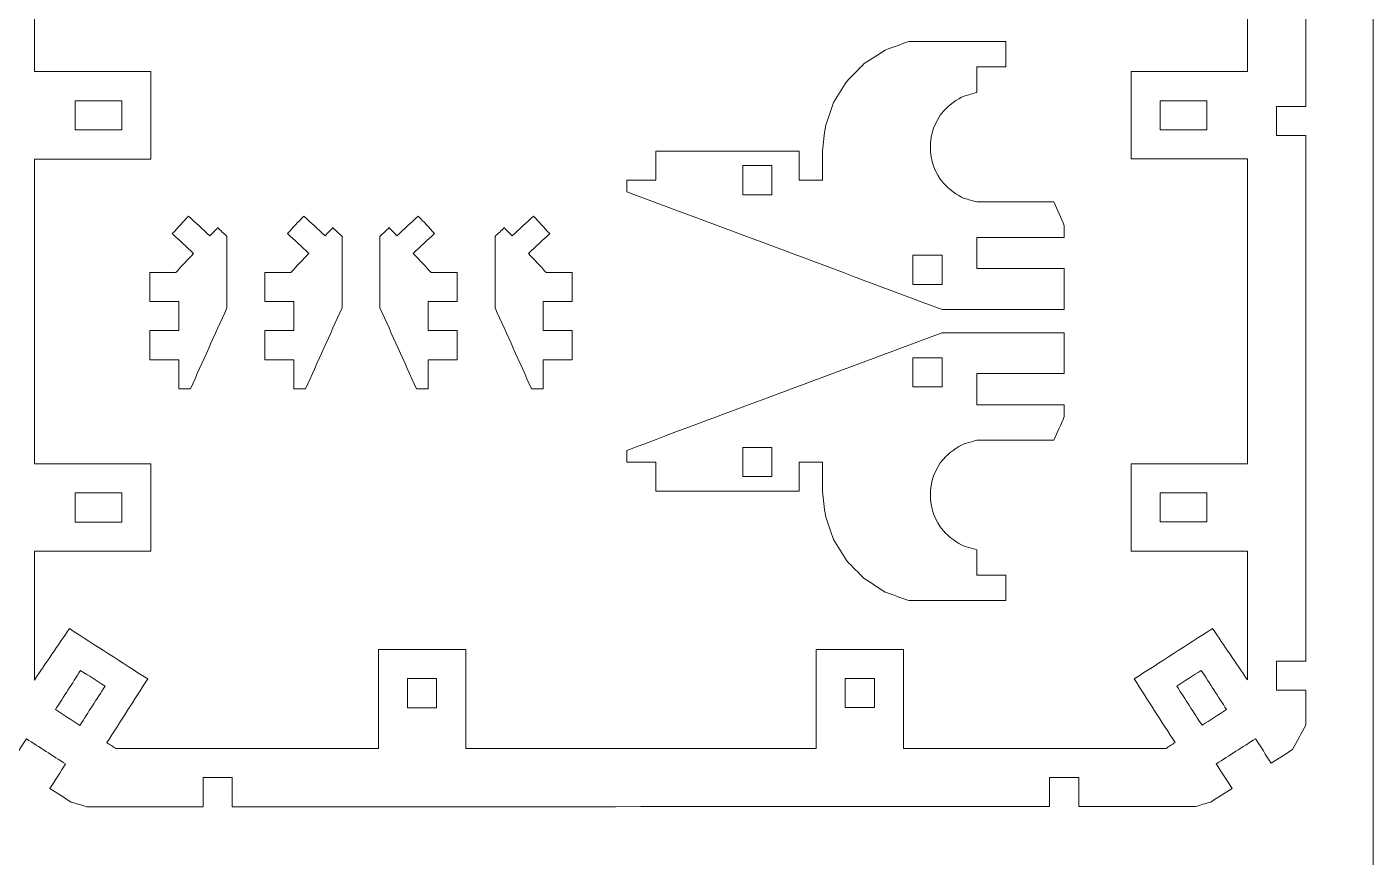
# Model space of a CAD drawing. Header units: centimetres. Extents: x -34.2 to 34.2, y -34.8 to 34.8.
# Drawn here: x 20.33 to 34.2, y -15.22 to -6.67 of the extents above; entities that cross this region are included whole.
import ezdxf

# ---------------------------------------------------------------- set-up
doc = ezdxf.new("R2010")
doc.units = ezdxf.units.CM
doc.header["$MEASUREMENT"] = 0
doc.layers.add('Camada 1', color=7, linetype='Continuous')

msp = doc.modelspace()

# ---------------------------------------------------------------- linework, layer by layer
at = {"layer": 'Camada 1', "color": 175, "lineweight": 9}
msp.add_open_spline([(-34.2, 34.8), (-34.2, 34.8), (34.2, 34.8), (34.2, 34.8), (34.2, 34.8), (34.2, 34.8), (34.2, -34.8), (34.2, -34.8), (34.2, -34.8), (34.2, -34.8), (-34.2, -34.8), (-34.2, -34.8), (-34.2, -34.8), (-34.2, -34.8), (-34.2, 34.8), (-34.2, 34.8)], degree=3, knots=[0, 0, 0, 0, 0.2, 0.2, 0.2, 0.2, 0.4, 0.4, 0.4, 0.4, 0.6, 0.6, 0.6, 0.6, 1, 1, 1, 1], dxfattribs=at)
at = {"layer": 'Camada 1', "color": 3, "lineweight": 9}
for points, knots in [([(20.12009, -6.19496), (20.02097, -6.18174), (19.92186, -6.16853), (19.82274, -6.1553), (19.82274, -6.1553), (19.81721, -6.19915), (19.81168, -6.24301), (19.80614, -6.28686), (19.80614, -6.28686), (19.80614, -6.68682), (19.80616, -7.08678), (19.80616, -7.48674), (19.80616, -7.48674), (19.90614, -7.48674), (20.00614, -7.48674), (20.10612, -7.48674), (20.10612, -7.48674), (20.10612, -7.58674), (20.10612, -7.68672), (20.10612, -7.78672), (20.10612, -7.78672), (20.00614, -7.78672), (19.90614, -7.78672), (19.80616, -7.78672), (19.80616, -7.78672), (19.80616, -9.59143), (19.80614, -11.39614), (19.80614, -13.20085), (19.80614, -13.20085), (19.90614, -13.20085), (20.00612, -13.20084), (20.10612, -13.20084), (20.10612, -13.20084), (20.10612, -13.30084), (20.10612, -13.40082), (20.10612, -13.50082), (20.10612, -13.50082), (20.00612, -13.50082), (19.90614, -13.50082), (19.80614, -13.50082), (19.80614, -13.50082), (19.80616, -13.6208), (19.80617, -13.74079), (19.80618, -13.86078), (19.80618, -13.86078), (19.8521, -13.94489), (19.89802, -14.02901), (19.94394, -14.11312), (19.94394, -14.11312), (20.01664, -14.15984), (20.08932, -14.20658), (20.16202, -14.25331), (20.16202, -14.25331), (20.21609, -14.1692), (20.27016, -14.0851), (20.32423, -14.00099), (20.32423, -14.00099), (20.4588, -14.0875), (20.59338, -14.17402), (20.72795, -14.26052), (20.72795, -14.26052), (20.67388, -14.34463), (20.61982, -14.42875), (20.56574, -14.51286), (20.56574, -14.51286), (20.63844, -14.55959), (20.71112, -14.60632), (20.78382, -14.65304), (20.78382, -14.65304), (20.83789, -14.66893), (20.89195, -14.68481), (20.94602, -14.7007), (20.94602, -14.7007), (21.34598, -14.7007), (21.74594, -14.7007), (22.1459, -14.7007), (22.1459, -14.7007), (22.1459, -14.60071), (22.1459, -14.50072), (22.1459, -14.40073), (22.1459, -14.40073), (22.24589, -14.40073), (22.34588, -14.40073), (22.44587, -14.40073), (22.44587, -14.40073), (22.44587, -14.50072), (22.44587, -14.60071), (22.44587, -14.7007), (22.44587, -14.7007), (25.25275, -14.70047), (28.05965, -14.70025), (30.86653, -14.70002), (30.86653, -14.70002), (30.86653, -14.60004), (30.86653, -14.50006), (30.86653, -14.40007), (30.86653, -14.40007), (30.96652, -14.40007), (31.0665, -14.40007), (31.16649, -14.40007), (31.16649, -14.40007), (31.16649, -14.50006), (31.16649, -14.60004), (31.16649, -14.70002), (31.16649, -14.70002), (31.56643, -14.70002), (31.96639, -14.70002), (32.36634, -14.70002), (32.36634, -14.70002), (32.42041, -14.68415), (32.47447, -14.66826), (32.52855, -14.65238), (32.52855, -14.65238), (32.60124, -14.60566), (32.67393, -14.55892), (32.74662, -14.51219), (32.74662, -14.51219), (32.69255, -14.42808), (32.63849, -14.34397), (32.58442, -14.25986), (32.58442, -14.25986), (32.71899, -14.17336), (32.85355, -14.08685), (32.98812, -14.00034), (32.98812, -14.00034), (33.04219, -14.08445), (33.09627, -14.16854), (33.15034, -14.25265), (33.15034, -14.25265), (33.22302, -14.20592), (33.29572, -14.15918), (33.3684, -14.11246), (33.3684, -14.11246), (33.41433, -14.02835), (33.46024, -13.94424), (33.50616, -13.86013), (33.50616, -13.86013), (33.50617, -13.74014), (33.50619, -13.62017), (33.5062, -13.50018), (33.5062, -13.50018), (33.40621, -13.50018), (33.30622, -13.50017), (33.20623, -13.50017), (33.20623, -13.50017), (33.20623, -13.40018), (33.20623, -13.30019), (33.20623, -13.2002), (33.20623, -13.2002), (33.30622, -13.2002), (33.40621, -13.20022), (33.5062, -13.20022), (33.5062, -13.20022), (33.5062, -11.39555), (33.50619, -9.59087), (33.50619, -7.7862), (33.50619, -7.7862), (33.4062, -7.7862), (33.30621, -7.7862), (33.20622, -7.7862), (33.20622, -7.7862), (33.20622, -7.68622), (33.20622, -7.58622), (33.20622, -7.48624), (33.20622, -7.48624), (33.30621, -7.48624), (33.4062, -7.48624), (33.50619, -7.48624), (33.50619, -7.48624), (33.50619, -7.08629), (33.5062, -6.68633), (33.5062, -6.28638), (33.5062, -6.28638), (33.50039, -6.24253), (33.49457, -6.19867), (33.48876, -6.15482), (33.48876, -6.15482), (33.38965, -6.16805), (33.29053, -6.18126), (33.19143, -6.19448), (33.19143, -6.19448), (33.17964, -6.10618), (33.16786, -6.01786), (33.15607, -5.92955), (33.15607, -5.92955), (33.25519, -5.91632), (33.3543, -5.9031), (33.45342, -5.88988), (33.45342, -5.88988), (33.23181, -4.13194), (33.01019, -2.37398), (32.78857, -0.61604), (32.78857, -0.61604), (28.70017, -0.61616), (24.61177, -0.61628), (20.52337, -0.6164), (20.52337, -0.6164), (20.30161, -2.37439), (20.07985, -4.13237), (19.85809, -5.89036), (19.85809, -5.89036), (19.95721, -5.90358), (20.05632, -5.9168), (20.15544, -5.93003), (20.15544, -5.93003), (20.14366, -6.01834), (20.13187, -6.10666), (20.12009, -6.19496)], [0, 0, 0, 0, 0.01886792, 0.01886792, 0.01886792, 0.01886792, 0.03773585, 0.03773585, 0.03773585, 0.03773585, 0.05660377, 0.05660377, 0.05660377, 0.05660377, 0.0754717, 0.0754717, 0.0754717, 0.0754717, 0.09433962, 0.09433962, 0.09433962, 0.09433962, 0.11320755, 0.11320755, 0.11320755, 0.11320755, 0.13207547, 0.13207547, 0.13207547, 0.13207547, 0.1509434, 0.1509434, 0.1509434, 0.1509434, 0.16981132, 0.16981132, 0.16981132, 0.16981132, 0.18867925, 0.18867925, 0.18867925, 0.18867925, 0.20754717, 0.20754717, 0.20754717, 0.20754717, 0.22641509, 0.22641509, 0.22641509, 0.22641509, 0.24528302, 0.24528302, 0.24528302, 0.24528302, 0.26415094, 0.26415094, 0.26415094, 0.26415094, 0.28301887, 0.28301887, 0.28301887, 0.28301887, 0.30188679, 0.30188679, 0.30188679, 0.30188679, 0.32075472, 0.32075472, 0.32075472, 0.32075472, 0.33962264, 0.33962264, 0.33962264, 0.33962264, 0.35849057, 0.35849057, 0.35849057, 0.35849057, 0.37735849, 0.37735849, 0.37735849, 0.37735849, 0.39622642, 0.39622642, 0.39622642, 0.39622642, 0.41509434, 0.41509434, 0.41509434, 0.41509434, 0.43396226, 0.43396226, 0.43396226, 0.43396226, 0.45283019, 0.45283019, 0.45283019, 0.45283019, 0.47169811, 0.47169811, 0.47169811, 0.47169811, 0.49056604, 0.49056604, 0.49056604, 0.49056604, 0.50943396, 0.50943396, 0.50943396, 0.50943396, 0.52830189, 0.52830189, 0.52830189, 0.52830189, 0.54716981, 0.54716981, 0.54716981, 0.54716981, 0.56603774, 0.56603774, 0.56603774, 0.56603774, 0.58490566, 0.58490566, 0.58490566, 0.58490566, 0.60377358, 0.60377358, 0.60377358, 0.60377358, 0.62264151, 0.62264151, 0.62264151, 0.62264151, 0.64150943, 0.64150943, 0.64150943, 0.64150943, 0.66037736, 0.66037736, 0.66037736, 0.66037736, 0.67924528, 0.67924528, 0.67924528, 0.67924528, 0.69811321, 0.69811321, 0.69811321, 0.69811321, 0.71698113, 0.71698113, 0.71698113, 0.71698113, 0.73584906, 0.73584906, 0.73584906, 0.73584906, 0.75471698, 0.75471698, 0.75471698, 0.75471698, 0.77358491, 0.77358491, 0.77358491, 0.77358491, 0.79245283, 0.79245283, 0.79245283, 0.79245283, 0.81132075, 0.81132075, 0.81132075, 0.81132075, 0.83018868, 0.83018868, 0.83018868, 0.83018868, 0.8490566, 0.8490566, 0.8490566, 0.8490566, 0.86792453, 0.86792453, 0.86792453, 0.86792453, 0.88679245, 0.88679245, 0.88679245, 0.88679245, 0.90566038, 0.90566038, 0.90566038, 0.90566038, 0.9245283, 0.9245283, 0.9245283, 0.9245283, 0.94339623, 0.94339623, 0.94339623, 0.94339623, 0.96226415, 0.96226415, 0.96226415, 0.96226415, 1, 1, 1, 1]), ([(20.40608, -11.16786), (20.40608, -10.12128), (20.4061, -9.0747), (20.4061, -8.02812), (20.4061, -8.02812), (20.80606, -8.02812), (21.206, -8.02812), (21.60596, -8.02812), (21.60596, -8.02812), (21.60596, -7.72816), (21.60595, -7.4282), (21.60595, -7.12824), (21.60595, -7.12824), (21.20599, -7.12824), (20.80604, -7.12824), (20.40608, -7.12824), (20.40608, -7.12824), (20.40608, -6.86038), (20.40608, -6.59252), (20.40608, -6.32466), (20.40608, -6.32466), (20.42812, -6.15055), (20.45015, -5.97643), (20.47218, -5.80232), (20.47218, -5.80232), (20.74579, -5.83694), (21.0194, -5.87156), (21.29302, -5.90618), (21.29302, -5.90618), (21.33067, -5.60857), (21.36834, -5.31095), (21.406, -5.01334), (21.406, -5.01334), (21.13238, -4.97872), (20.85877, -4.9441), (20.58516, -4.90948), (20.58516, -4.90948), (20.73517, -3.72398), (20.88517, -2.53849), (21.03518, -1.353), (21.03518, -1.353), (24.78252, -1.35288), (28.52986, -1.35275), (32.27719, -1.35263), (32.27719, -1.35263), (32.42719, -2.5381), (32.57721, -3.72355), (32.72721, -4.90902), (32.72721, -4.90902), (32.45359, -4.94364), (32.17999, -4.97826), (31.90638, -5.01288), (31.90638, -5.01288), (31.94404, -5.31049), (31.98171, -5.6081), (32.01936, -5.90572), (32.01936, -5.90572), (32.29296, -5.8711), (32.56657, -5.83648), (32.84017, -5.80186), (32.84017, -5.80186), (32.86221, -5.97596), (32.88424, -6.15007), (32.90627, -6.32418), (32.90627, -6.32418), (32.90627, -6.59203), (32.90627, -6.85988), (32.90627, -7.12774), (32.90627, -7.12774), (32.50632, -7.12774), (32.10637, -7.12774), (31.70643, -7.12774), (31.70643, -7.12774), (31.70643, -7.42769), (31.70643, -7.72765), (31.70643, -8.0276), (31.70643, -8.0276), (32.10637, -8.0276), (32.50632, -8.0276), (32.90627, -8.0276), (32.90627, -8.0276), (32.90627, -9.07416), (32.90627, -10.1207), (32.90627, -11.16726), (32.90627, -11.16726), (32.50632, -11.16726), (32.10637, -11.16726), (31.70643, -11.16726), (31.70643, -11.16726), (31.70641, -11.4672), (31.70641, -11.76715), (31.7064, -12.06709), (31.7064, -12.06709), (32.10635, -12.06709), (32.50631, -12.06709), (32.90626, -12.06709), (32.90626, -12.06709), (32.90626, -12.50977), (32.90627, -12.95246), (32.90627, -13.39514), (32.90627, -13.39514), (32.78598, -13.21856), (32.66571, -13.042), (32.54542, -12.86542), (32.54542, -12.86542), (32.27629, -13.03843), (32.00717, -13.21145), (31.73805, -13.38446), (31.73805, -13.38446), (31.87858, -13.60304), (32.0191, -13.82164), (32.15963, -14.04022), (32.15963, -14.04022), (32.12859, -14.06018), (32.09753, -14.08014), (32.06649, -14.10011), (32.06649, -14.10011), (31.16471, -14.10017), (30.26295, -14.10022), (29.36117, -14.10028), (29.36117, -14.10028), (29.36117, -13.76033), (29.36117, -13.42037), (29.36117, -13.08042), (29.36117, -13.08042), (29.06123, -13.08034), (28.76128, -13.08026), (28.46134, -13.08018), (28.46134, -13.08018), (28.46134, -13.42013), (28.46135, -13.76009), (28.46135, -14.10004), (28.46135, -14.10004), (27.25795, -14.10025), (26.05456, -14.10047), (24.85116, -14.10068), (24.85116, -14.10068), (24.85116, -13.76072), (24.85115, -13.42078), (24.85115, -13.08082), (24.85115, -13.08082), (24.55115, -13.08089), (24.25114, -13.08097), (23.95114, -13.08104), (23.95114, -13.08104), (23.95114, -13.421), (23.95115, -13.76096), (23.95115, -14.10092), (23.95115, -14.10092), (23.0494, -14.10086), (22.14764, -14.10082), (21.24589, -14.10076), (21.24589, -14.10076), (21.21485, -14.0808), (21.1838, -14.06083), (21.15276, -14.04088), (21.15276, -14.04088), (21.29328, -13.82228), (21.43381, -13.60369), (21.57433, -13.3851), (21.57433, -13.3851), (21.30521, -13.21208), (21.03607, -13.03906), (20.76695, -12.86604), (20.76695, -12.86604), (20.64666, -13.04262), (20.52637, -13.2192), (20.40608, -13.39578), (20.40608, -13.39578), (20.40606, -12.95309), (20.40604, -12.5104), (20.40601, -12.0677), (20.40601, -12.0677), (20.80597, -12.0677), (21.20593, -12.0677), (21.60589, -12.0677), (21.60589, -12.0677), (21.60592, -11.76775), (21.60594, -11.46781), (21.60596, -11.16786), (21.60596, -11.16786), (21.206, -11.16786), (20.80604, -11.16786), (20.40608, -11.16786)], [0, 0, 0, 0, 0.0212766, 0.0212766, 0.0212766, 0.0212766, 0.04255319, 0.04255319, 0.04255319, 0.04255319, 0.06382979, 0.06382979, 0.06382979, 0.06382979, 0.08510638, 0.08510638, 0.08510638, 0.08510638, 0.10638298, 0.10638298, 0.10638298, 0.10638298, 0.12765957, 0.12765957, 0.12765957, 0.12765957, 0.14893617, 0.14893617, 0.14893617, 0.14893617, 0.17021277, 0.17021277, 0.17021277, 0.17021277, 0.19148936, 0.19148936, 0.19148936, 0.19148936, 0.21276596, 0.21276596, 0.21276596, 0.21276596, 0.23404255, 0.23404255, 0.23404255, 0.23404255, 0.25531915, 0.25531915, 0.25531915, 0.25531915, 0.27659574, 0.27659574, 0.27659574, 0.27659574, 0.29787234, 0.29787234, 0.29787234, 0.29787234, 0.31914894, 0.31914894, 0.31914894, 0.31914894, 0.34042553, 0.34042553, 0.34042553, 0.34042553, 0.36170213, 0.36170213, 0.36170213, 0.36170213, 0.38297872, 0.38297872, 0.38297872, 0.38297872, 0.40425532, 0.40425532, 0.40425532, 0.40425532, 0.42553191, 0.42553191, 0.42553191, 0.42553191, 0.44680851, 0.44680851, 0.44680851, 0.44680851, 0.46808511, 0.46808511, 0.46808511, 0.46808511, 0.4893617, 0.4893617, 0.4893617, 0.4893617, 0.5106383, 0.5106383, 0.5106383, 0.5106383, 0.53191489, 0.53191489, 0.53191489, 0.53191489, 0.55319149, 0.55319149, 0.55319149, 0.55319149, 0.57446809, 0.57446809, 0.57446809, 0.57446809, 0.59574468, 0.59574468, 0.59574468, 0.59574468, 0.61702128, 0.61702128, 0.61702128, 0.61702128, 0.63829787, 0.63829787, 0.63829787, 0.63829787, 0.65957447, 0.65957447, 0.65957447, 0.65957447, 0.68085106, 0.68085106, 0.68085106, 0.68085106, 0.70212766, 0.70212766, 0.70212766, 0.70212766, 0.72340426, 0.72340426, 0.72340426, 0.72340426, 0.74468085, 0.74468085, 0.74468085, 0.74468085, 0.76595745, 0.76595745, 0.76595745, 0.76595745, 0.78723404, 0.78723404, 0.78723404, 0.78723404, 0.80851064, 0.80851064, 0.80851064, 0.80851064, 0.82978723, 0.82978723, 0.82978723, 0.82978723, 0.85106383, 0.85106383, 0.85106383, 0.85106383, 0.87234043, 0.87234043, 0.87234043, 0.87234043, 0.89361702, 0.89361702, 0.89361702, 0.89361702, 0.91489362, 0.91489362, 0.91489362, 0.91489362, 0.93617021, 0.93617021, 0.93617021, 0.93617021, 0.95744681, 0.95744681, 0.95744681, 0.95744681, 1, 1, 1, 1])]:
    msp.add_open_spline(points, degree=3, knots=knots, dxfattribs=at)
at = {"layer": 'Camada 1', "color": 2, "lineweight": 9}
for points, knots in [([(28.52779, -7.94584), (28.52779, -8.04583), (28.52779, -8.14583), (28.52779, -8.24582), (28.52779, -8.24582), (28.4478, -8.24582), (28.3678, -8.24582), (28.28781, -8.24582), (28.28781, -8.24582), (28.28781, -8.14583), (28.28781, -8.04583), (28.28781, -7.94584), (28.28781, -7.94584), (27.79509, -7.94584), (27.30235, -7.94584), (26.80963, -7.94584), (26.80963, -7.94584), (26.80963, -8.04583), (26.80963, -8.14583), (26.80963, -8.24582), (26.80963, -8.24582), (26.70964, -8.24582), (26.60964, -8.24582), (26.50965, -8.24582), (26.50965, -8.24582), (26.50965, -8.28582), (26.50965, -8.32582), (26.50965, -8.36581), (26.50965, -8.36581), (27.59265, -8.76979), (28.67563, -9.17378), (29.75863, -9.57776), (29.75863, -9.57776), (30.17861, -9.57776), (30.5986, -9.57776), (31.01857, -9.57776), (31.01857, -9.57776), (31.01857, -9.43777), (31.01857, -9.29777), (31.01857, -9.15778), (31.01857, -9.15778), (30.71859, -9.15778), (30.4186, -9.15778), (30.11861, -9.15778), (30.11861, -9.15778), (30.11861, -9.05034), (30.11861, -8.9429), (30.11861, -8.83547), (30.11861, -8.83547), (30.4186, -8.83547), (30.71859, -8.83547), (31.01857, -8.83547), (31.01857, -8.83547), (31.01857, -8.79547), (31.01857, -8.75548), (31.01857, -8.71548), (31.01857, -8.71548), (30.98272, -8.63377), (30.94687, -8.55205), (30.91102, -8.47034), (30.91102, -8.47034), (30.64606, -8.47034), (30.38111, -8.47034), (30.11615, -8.47034), (30.11615, -8.47034), (30.07321, -8.45808), (30.03027, -8.44583), (29.98733, -8.43356), (29.98733, -8.43356), (29.91766, -8.40446), (29.82135, -8.33416), (29.77241, -8.27665), (29.77241, -8.27665), (29.59372, -8.06666), (29.59368, -7.74607), (29.77241, -7.53608), (29.77241, -7.53608), (29.82133, -7.4786), (29.91768, -7.40826), (29.98733, -7.37917), (29.98733, -7.37917), (30.03027, -7.36691), (30.07321, -7.35466), (30.11615, -7.34239), (30.11615, -7.34239), (30.11615, -7.25497), (30.11615, -7.16756), (30.11615, -7.08014), (30.11615, -7.08014), (30.21615, -7.08014), (30.31614, -7.08014), (30.41614, -7.08014), (30.41614, -7.08014), (30.41614, -6.99272), (30.41614, -6.9053), (30.41614, -6.81788), (30.41614, -6.81788), (30.08268, -6.81788), (29.74921, -6.81788), (29.41576, -6.81788), (29.41576, -6.81788), (29.33509, -6.84716), (29.25443, -6.87643), (29.17377, -6.90571), (29.17377, -6.90571), (29.10155, -6.95204), (29.02932, -6.99839), (28.95711, -7.04472), (28.95711, -7.04472), (28.89688, -7.10584), (28.83665, -7.16695), (28.77642, -7.22807), (28.77642, -7.22807), (28.73115, -7.30097), (28.68588, -7.37386), (28.64061, -7.44676), (28.64061, -7.44676), (28.61253, -7.52784), (28.58443, -7.60891), (28.55635, -7.69), (28.55635, -7.69), (28.54684, -7.77528), (28.53731, -7.86055), (28.52779, -7.94584)], [0, 0, 0, 0, 0.03125, 0.03125, 0.03125, 0.03125, 0.0625, 0.0625, 0.0625, 0.0625, 0.09375, 0.09375, 0.09375, 0.09375, 0.125, 0.125, 0.125, 0.125, 0.15625, 0.15625, 0.15625, 0.15625, 0.1875, 0.1875, 0.1875, 0.1875, 0.21875, 0.21875, 0.21875, 0.21875, 0.25, 0.25, 0.25, 0.25, 0.28125, 0.28125, 0.28125, 0.28125, 0.3125, 0.3125, 0.3125, 0.3125, 0.34375, 0.34375, 0.34375, 0.34375, 0.375, 0.375, 0.375, 0.375, 0.40625, 0.40625, 0.40625, 0.40625, 0.4375, 0.4375, 0.4375, 0.4375, 0.46875, 0.46875, 0.46875, 0.46875, 0.5, 0.5, 0.5, 0.5, 0.53125, 0.53125, 0.53125, 0.53125, 0.5625, 0.5625, 0.5625, 0.5625, 0.59375, 0.59375, 0.59375, 0.59375, 0.625, 0.625, 0.625, 0.625, 0.65625, 0.65625, 0.65625, 0.65625, 0.6875, 0.6875, 0.6875, 0.6875, 0.71875, 0.71875, 0.71875, 0.71875, 0.75, 0.75, 0.75, 0.75, 0.78125, 0.78125, 0.78125, 0.78125, 0.8125, 0.8125, 0.8125, 0.8125, 0.84375, 0.84375, 0.84375, 0.84375, 0.875, 0.875, 0.875, 0.875, 0.90625, 0.90625, 0.90625, 0.90625, 0.9375, 0.9375, 0.9375, 0.9375, 1, 1, 1, 1]), ([(22.29481, -8.73533), (22.26826, -8.76373), (22.24169, -8.79214), (22.21513, -8.82054), (22.21513, -8.82054), (22.1421, -8.75225), (22.06907, -8.68394), (21.99604, -8.61565), (21.99604, -8.61565), (21.93988, -8.6757), (21.88373, -8.73575), (21.82757, -8.7958), (21.82757, -8.7958), (21.9006, -8.86409), (21.97363, -8.93239), (22.04666, -9.00068), (22.04666, -9.00068), (21.98576, -9.06581), (21.92486, -9.13094), (21.86396, -9.19607), (21.86396, -9.19607), (21.77414, -9.19607), (21.68434, -9.19607), (21.59452, -9.19607), (21.59452, -9.19607), (21.59452, -9.29605), (21.59452, -9.39605), (21.59452, -9.49603), (21.59452, -9.49603), (21.69451, -9.49603), (21.7945, -9.49603), (21.89449, -9.49603), (21.89449, -9.49603), (21.89449, -9.59602), (21.89449, -9.69601), (21.89449, -9.796), (21.89449, -9.796), (21.7945, -9.796), (21.69451, -9.796), (21.59452, -9.796), (21.59452, -9.796), (21.59452, -9.89599), (21.59452, -9.99598), (21.59452, -10.09597), (21.59452, -10.09597), (21.69451, -10.09597), (21.7945, -10.09597), (21.89449, -10.09597), (21.89449, -10.09597), (21.89449, -10.19597), (21.89449, -10.29596), (21.89449, -10.39596), (21.89449, -10.39596), (21.93449, -10.39596), (21.97448, -10.39596), (22.01448, -10.39596), (22.01448, -10.39596), (22.13992, -10.11722), (22.26534, -9.83848), (22.39078, -9.55974), (22.39078, -9.55974), (22.39078, -9.31486), (22.39078, -9.06996), (22.39078, -8.82508), (22.39078, -8.82508), (22.35878, -8.79516), (22.3268, -8.76524), (22.29481, -8.73533)], [0, 0, 0, 0, 0.05555556, 0.05555556, 0.05555556, 0.05555556, 0.11111111, 0.11111111, 0.11111111, 0.11111111, 0.16666667, 0.16666667, 0.16666667, 0.16666667, 0.22222222, 0.22222222, 0.22222222, 0.22222222, 0.27777778, 0.27777778, 0.27777778, 0.27777778, 0.33333333, 0.33333333, 0.33333333, 0.33333333, 0.38888889, 0.38888889, 0.38888889, 0.38888889, 0.44444444, 0.44444444, 0.44444444, 0.44444444, 0.5, 0.5, 0.5, 0.5, 0.55555556, 0.55555556, 0.55555556, 0.55555556, 0.61111111, 0.61111111, 0.61111111, 0.61111111, 0.66666667, 0.66666667, 0.66666667, 0.66666667, 0.72222222, 0.72222222, 0.72222222, 0.72222222, 0.77777778, 0.77777778, 0.77777778, 0.77777778, 0.83333333, 0.83333333, 0.83333333, 0.83333333, 0.88888889, 0.88888889, 0.88888889, 0.88888889, 1, 1, 1, 1]), ([(23.48089, -8.73533), (23.45434, -8.76373), (23.42777, -8.79214), (23.40121, -8.82054), (23.40121, -8.82054), (23.32818, -8.75225), (23.25515, -8.68394), (23.18212, -8.61565), (23.18212, -8.61565), (23.12596, -8.6757), (23.06981, -8.73575), (23.01365, -8.7958), (23.01365, -8.7958), (23.08668, -8.86409), (23.15971, -8.93239), (23.23274, -9.00068), (23.23274, -9.00068), (23.17184, -9.06581), (23.11094, -9.13094), (23.05004, -9.19607), (23.05004, -9.19607), (22.96022, -9.19607), (22.87042, -9.19607), (22.7806, -9.19607), (22.7806, -9.19607), (22.7806, -9.29605), (22.7806, -9.39605), (22.7806, -9.49603), (22.7806, -9.49603), (22.88059, -9.49603), (22.98058, -9.49603), (23.08057, -9.49603), (23.08057, -9.49603), (23.08057, -9.59602), (23.08057, -9.69601), (23.08057, -9.796), (23.08057, -9.796), (22.98058, -9.796), (22.88059, -9.796), (22.7806, -9.796), (22.7806, -9.796), (22.7806, -9.89599), (22.7806, -9.99598), (22.7806, -10.09597), (22.7806, -10.09597), (22.88059, -10.09597), (22.98058, -10.09597), (23.08057, -10.09597), (23.08057, -10.09597), (23.08057, -10.19597), (23.08057, -10.29596), (23.08057, -10.39596), (23.08057, -10.39596), (23.12057, -10.39596), (23.16056, -10.39596), (23.20056, -10.39596), (23.20056, -10.39596), (23.326, -10.11722), (23.45142, -9.83848), (23.57686, -9.55974), (23.57686, -9.55974), (23.57686, -9.31486), (23.57686, -9.06996), (23.57686, -8.82508), (23.57686, -8.82508), (23.54486, -8.79516), (23.51288, -8.76524), (23.48089, -8.73533)], [0, 0, 0, 0, 0.05555556, 0.05555556, 0.05555556, 0.05555556, 0.11111111, 0.11111111, 0.11111111, 0.11111111, 0.16666667, 0.16666667, 0.16666667, 0.16666667, 0.22222222, 0.22222222, 0.22222222, 0.22222222, 0.27777778, 0.27777778, 0.27777778, 0.27777778, 0.33333333, 0.33333333, 0.33333333, 0.33333333, 0.38888889, 0.38888889, 0.38888889, 0.38888889, 0.44444444, 0.44444444, 0.44444444, 0.44444444, 0.5, 0.5, 0.5, 0.5, 0.55555556, 0.55555556, 0.55555556, 0.55555556, 0.61111111, 0.61111111, 0.61111111, 0.61111111, 0.66666667, 0.66666667, 0.66666667, 0.66666667, 0.72222222, 0.72222222, 0.72222222, 0.72222222, 0.77777778, 0.77777778, 0.77777778, 0.77777778, 0.83333333, 0.83333333, 0.83333333, 0.83333333, 0.88888889, 0.88888889, 0.88888889, 0.88888889, 1, 1, 1, 1]), ([(24.06265, -8.73533), (24.08921, -8.76373), (24.11578, -8.79214), (24.14233, -8.82054), (24.14233, -8.82054), (24.21536, -8.75225), (24.2884, -8.68394), (24.36143, -8.61565), (24.36143, -8.61565), (24.41759, -8.6757), (24.47374, -8.73575), (24.5299, -8.7958), (24.5299, -8.7958), (24.45686, -8.86409), (24.38383, -8.93239), (24.3108, -9.00068), (24.3108, -9.00068), (24.3717, -9.06581), (24.4326, -9.13094), (24.4935, -9.19607), (24.4935, -9.19607), (24.58332, -9.19607), (24.67313, -9.19607), (24.76295, -9.19607), (24.76295, -9.19607), (24.76295, -9.29605), (24.76295, -9.39605), (24.76295, -9.49603), (24.76295, -9.49603), (24.66295, -9.49603), (24.56297, -9.49603), (24.46297, -9.49603), (24.46297, -9.49603), (24.46297, -9.59602), (24.46297, -9.69601), (24.46297, -9.796), (24.46297, -9.796), (24.56297, -9.796), (24.66295, -9.796), (24.76295, -9.796), (24.76295, -9.796), (24.76295, -9.89599), (24.76295, -9.99598), (24.76295, -10.09597), (24.76295, -10.09597), (24.66295, -10.09597), (24.56297, -10.09597), (24.46297, -10.09597), (24.46297, -10.09597), (24.46297, -10.19597), (24.46297, -10.29596), (24.46297, -10.39596), (24.46297, -10.39596), (24.42298, -10.39596), (24.38298, -10.39596), (24.34298, -10.39596), (24.34298, -10.39596), (24.21755, -10.11722), (24.09212, -9.83848), (23.96669, -9.55974), (23.96669, -9.55974), (23.96669, -9.31486), (23.96669, -9.06996), (23.96669, -8.82508), (23.96669, -8.82508), (23.99868, -8.79516), (24.03066, -8.76524), (24.06265, -8.73533)], [0, 0, 0, 0, 0.05555556, 0.05555556, 0.05555556, 0.05555556, 0.11111111, 0.11111111, 0.11111111, 0.11111111, 0.16666667, 0.16666667, 0.16666667, 0.16666667, 0.22222222, 0.22222222, 0.22222222, 0.22222222, 0.27777778, 0.27777778, 0.27777778, 0.27777778, 0.33333333, 0.33333333, 0.33333333, 0.33333333, 0.38888889, 0.38888889, 0.38888889, 0.38888889, 0.44444444, 0.44444444, 0.44444444, 0.44444444, 0.5, 0.5, 0.5, 0.5, 0.55555556, 0.55555556, 0.55555556, 0.55555556, 0.61111111, 0.61111111, 0.61111111, 0.61111111, 0.66666667, 0.66666667, 0.66666667, 0.66666667, 0.72222222, 0.72222222, 0.72222222, 0.72222222, 0.77777778, 0.77777778, 0.77777778, 0.77777778, 0.83333333, 0.83333333, 0.83333333, 0.83333333, 0.88888889, 0.88888889, 0.88888889, 0.88888889, 1, 1, 1, 1]), ([(25.24873, -8.73533), (25.27529, -8.76373), (25.30186, -8.79214), (25.32841, -8.82054), (25.32841, -8.82054), (25.40145, -8.75225), (25.47448, -8.68394), (25.54751, -8.61565), (25.54751, -8.61565), (25.60367, -8.6757), (25.65982, -8.73575), (25.71598, -8.7958), (25.71598, -8.7958), (25.64295, -8.86409), (25.56991, -8.93239), (25.49688, -9.00068), (25.49688, -9.00068), (25.55778, -9.06581), (25.61868, -9.13094), (25.67958, -9.19607), (25.67958, -9.19607), (25.7694, -9.19607), (25.85921, -9.19607), (25.94903, -9.19607), (25.94903, -9.19607), (25.94903, -9.29605), (25.94903, -9.39605), (25.94903, -9.49603), (25.94903, -9.49603), (25.84903, -9.49603), (25.74905, -9.49603), (25.64905, -9.49603), (25.64905, -9.49603), (25.64905, -9.59602), (25.64905, -9.69601), (25.64905, -9.796), (25.64905, -9.796), (25.74905, -9.796), (25.84903, -9.796), (25.94903, -9.796), (25.94903, -9.796), (25.94903, -9.89599), (25.94903, -9.99598), (25.94903, -10.09597), (25.94903, -10.09597), (25.84903, -10.09597), (25.74905, -10.09597), (25.64905, -10.09597), (25.64905, -10.09597), (25.64905, -10.19597), (25.64905, -10.29596), (25.64905, -10.39596), (25.64905, -10.39596), (25.60906, -10.39596), (25.56906, -10.39596), (25.52907, -10.39596), (25.52907, -10.39596), (25.40363, -10.11722), (25.27821, -9.83848), (25.15277, -9.55974), (25.15277, -9.55974), (25.15277, -9.31486), (25.15277, -9.06996), (25.15277, -8.82508), (25.15277, -8.82508), (25.18476, -8.79516), (25.21674, -8.76524), (25.24873, -8.73533)], [0, 0, 0, 0, 0.05555556, 0.05555556, 0.05555556, 0.05555556, 0.11111111, 0.11111111, 0.11111111, 0.11111111, 0.16666667, 0.16666667, 0.16666667, 0.16666667, 0.22222222, 0.22222222, 0.22222222, 0.22222222, 0.27777778, 0.27777778, 0.27777778, 0.27777778, 0.33333333, 0.33333333, 0.33333333, 0.33333333, 0.38888889, 0.38888889, 0.38888889, 0.38888889, 0.44444444, 0.44444444, 0.44444444, 0.44444444, 0.5, 0.5, 0.5, 0.5, 0.55555556, 0.55555556, 0.55555556, 0.55555556, 0.61111111, 0.61111111, 0.61111111, 0.61111111, 0.66666667, 0.66666667, 0.66666667, 0.66666667, 0.72222222, 0.72222222, 0.72222222, 0.72222222, 0.77777778, 0.77777778, 0.77777778, 0.77777778, 0.83333333, 0.83333333, 0.83333333, 0.83333333, 0.88888889, 0.88888889, 0.88888889, 0.88888889, 1, 1, 1, 1]), ([(28.52779, -11.44969), (28.52779, -11.3497), (28.52779, -11.2497), (28.52779, -11.1497), (28.52779, -11.1497), (28.4478, -11.1497), (28.3678, -11.1497), (28.28781, -11.1497), (28.28781, -11.1497), (28.28781, -11.2497), (28.28781, -11.3497), (28.28781, -11.44969), (28.28781, -11.44969), (27.79509, -11.44969), (27.30235, -11.44969), (26.80963, -11.44969), (26.80963, -11.44969), (26.80963, -11.3497), (26.80963, -11.2497), (26.80963, -11.1497), (26.80963, -11.1497), (26.70964, -11.1497), (26.60964, -11.1497), (26.50965, -11.1497), (26.50965, -11.1497), (26.50965, -11.10971), (26.50965, -11.06971), (26.50965, -11.02972), (26.50965, -11.02972), (27.59265, -10.62574), (28.67563, -10.22174), (29.75863, -9.81776), (29.75863, -9.81776), (30.17861, -9.81776), (30.5986, -9.81776), (31.01857, -9.81776), (31.01857, -9.81776), (31.01857, -9.95776), (31.01857, -10.09776), (31.01857, -10.23775), (31.01857, -10.23775), (30.71859, -10.23775), (30.4186, -10.23775), (30.11861, -10.23775), (30.11861, -10.23775), (30.11861, -10.34519), (30.11861, -10.45262), (30.11861, -10.56006), (30.11861, -10.56006), (30.4186, -10.56006), (30.71859, -10.56006), (31.01857, -10.56006), (31.01857, -10.56006), (31.01857, -10.60006), (31.01857, -10.64005), (31.01857, -10.68005), (31.01857, -10.68005), (30.98272, -10.76176), (30.94687, -10.84348), (30.91102, -10.92518), (30.91102, -10.92518), (30.64606, -10.92518), (30.38111, -10.92518), (30.11615, -10.92518), (30.11615, -10.92518), (30.07321, -10.93745), (30.03027, -10.9497), (29.98733, -10.96196), (29.98733, -10.96196), (29.91766, -10.99106), (29.82135, -11.06137), (29.77241, -11.11888), (29.77241, -11.11888), (29.59372, -11.32886), (29.59368, -11.64946), (29.77241, -11.85944), (29.77241, -11.85944), (29.82133, -11.91692), (29.91768, -11.98727), (29.98733, -12.01636), (29.98733, -12.01636), (30.03027, -12.02862), (30.07321, -12.04087), (30.11615, -12.05314), (30.11615, -12.05314), (30.11615, -12.14056), (30.11615, -12.22796), (30.11615, -12.31538), (30.11615, -12.31538), (30.21615, -12.31538), (30.31614, -12.31538), (30.41614, -12.31538), (30.41614, -12.31538), (30.41614, -12.4028), (30.41614, -12.49022), (30.41614, -12.57764), (30.41614, -12.57764), (30.08268, -12.57764), (29.74921, -12.57764), (29.41576, -12.57764), (29.41576, -12.57764), (29.33509, -12.54836), (29.25443, -12.5191), (29.17377, -12.48982), (29.17377, -12.48982), (29.10155, -12.44348), (29.02932, -12.39714), (28.95711, -12.35081), (28.95711, -12.35081), (28.89688, -12.28969), (28.83665, -12.22858), (28.77642, -12.16746), (28.77642, -12.16746), (28.73115, -12.09456), (28.68588, -12.02167), (28.64061, -11.94877), (28.64061, -11.94877), (28.61253, -11.86769), (28.58443, -11.78662), (28.55635, -11.70553), (28.55635, -11.70553), (28.54684, -11.62025), (28.53731, -11.53498), (28.52779, -11.44969)], [0, 0, 0, 0, 0.03125, 0.03125, 0.03125, 0.03125, 0.0625, 0.0625, 0.0625, 0.0625, 0.09375, 0.09375, 0.09375, 0.09375, 0.125, 0.125, 0.125, 0.125, 0.15625, 0.15625, 0.15625, 0.15625, 0.1875, 0.1875, 0.1875, 0.1875, 0.21875, 0.21875, 0.21875, 0.21875, 0.25, 0.25, 0.25, 0.25, 0.28125, 0.28125, 0.28125, 0.28125, 0.3125, 0.3125, 0.3125, 0.3125, 0.34375, 0.34375, 0.34375, 0.34375, 0.375, 0.375, 0.375, 0.375, 0.40625, 0.40625, 0.40625, 0.40625, 0.4375, 0.4375, 0.4375, 0.4375, 0.46875, 0.46875, 0.46875, 0.46875, 0.5, 0.5, 0.5, 0.5, 0.53125, 0.53125, 0.53125, 0.53125, 0.5625, 0.5625, 0.5625, 0.5625, 0.59375, 0.59375, 0.59375, 0.59375, 0.625, 0.625, 0.625, 0.625, 0.65625, 0.65625, 0.65625, 0.65625, 0.6875, 0.6875, 0.6875, 0.6875, 0.71875, 0.71875, 0.71875, 0.71875, 0.75, 0.75, 0.75, 0.75, 0.78125, 0.78125, 0.78125, 0.78125, 0.8125, 0.8125, 0.8125, 0.8125, 0.84375, 0.84375, 0.84375, 0.84375, 0.875, 0.875, 0.875, 0.875, 0.90625, 0.90625, 0.90625, 0.90625, 0.9375, 0.9375, 0.9375, 0.9375, 1, 1, 1, 1])]:
    msp.add_open_spline(points, degree=3, knots=knots, dxfattribs=at)
at = {"layer": 'Camada 1', "lineweight": 9}
for points in [[(20.82587, -7.72842), (20.82587, -7.62842), (20.82587, -7.52844), (20.82587, -7.42844), (20.82587, -7.42844), (20.98585, -7.42844), (21.14584, -7.42846), (21.30582, -7.42846), (21.30582, -7.42846), (21.30582, -7.52844), (21.30582, -7.62844), (21.30582, -7.72842), (21.30582, -7.72842), (21.14584, -7.72842), (20.98585, -7.72842), (20.82587, -7.72842)], [(32.48625, -7.42794), (32.32626, -7.42794), (32.16629, -7.42795), (32.00631, -7.42795), (32.00631, -7.42795), (32.00631, -7.52794), (32.00631, -7.62792), (32.00631, -7.7279), (32.00631, -7.7279), (32.16629, -7.7279), (32.32626, -7.7279), (32.48625, -7.7279), (32.48625, -7.7279), (32.48625, -7.62792), (32.48625, -7.52792), (32.48625, -7.42794)], [(28.00534, -8.09582), (28.00534, -8.19582), (28.00534, -8.29582), (28.00534, -8.39581), (28.00534, -8.39581), (27.90534, -8.39581), (27.80535, -8.39581), (27.70535, -8.39581), (27.70535, -8.39581), (27.70535, -8.29582), (27.70535, -8.19582), (27.70535, -8.09582), (27.70535, -8.09582), (27.80535, -8.09582), (27.90534, -8.09582), (28.00534, -8.09582)], [(29.75863, -9.31936), (29.65864, -9.31936), (29.55864, -9.31936), (29.45865, -9.31936), (29.45865, -9.31936), (29.45865, -9.21936), (29.45865, -9.11938), (29.45865, -9.01938), (29.45865, -9.01938), (29.55864, -9.01938), (29.65864, -9.01938), (29.75863, -9.01938), (29.75863, -9.01938), (29.75863, -9.11938), (29.75863, -9.21936), (29.75863, -9.31936)], [(29.75863, -10.07617), (29.65864, -10.07617), (29.55864, -10.07617), (29.45865, -10.07617), (29.45865, -10.07617), (29.45865, -10.17617), (29.45865, -10.27615), (29.45865, -10.37615), (29.45865, -10.37615), (29.55864, -10.37615), (29.65864, -10.37615), (29.75863, -10.37615), (29.75863, -10.37615), (29.75863, -10.27615), (29.75863, -10.17617), (29.75863, -10.07617)], [(28.00534, -11.2997), (28.00534, -11.19971), (28.00534, -11.09971), (28.00534, -10.99972), (28.00534, -10.99972), (27.90534, -10.99972), (27.80535, -10.99972), (27.70535, -10.99972), (27.70535, -10.99972), (27.70535, -11.09971), (27.70535, -11.19971), (27.70535, -11.2997), (27.70535, -11.2997), (27.80535, -11.2997), (27.90534, -11.2997), (28.00534, -11.2997)], [(21.30582, -11.76812), (21.14584, -11.76812), (20.98585, -11.76812), (20.82587, -11.76812), (20.82587, -11.76812), (20.82587, -11.66814), (20.82587, -11.56814), (20.82587, -11.46816), (20.82587, -11.46816), (20.98585, -11.46816), (21.14584, -11.46816), (21.30582, -11.46816), (21.30582, -11.46816), (21.30582, -11.56814), (21.30582, -11.66814), (21.30582, -11.76812)], [(32.00631, -11.76752), (32.16629, -11.76752), (32.32626, -11.76752), (32.48625, -11.76752), (32.48625, -11.76752), (32.48625, -11.66754), (32.48625, -11.56754), (32.48625, -11.46756), (32.48625, -11.46756), (32.32626, -11.46756), (32.16629, -11.46757), (32.00631, -11.46757), (32.00631, -11.46757), (32.00631, -11.56756), (32.00631, -11.66754), (32.00631, -11.76752)], [(21.13459, -13.45907), (21.04806, -13.59362), (20.96154, -13.72819), (20.87501, -13.86275), (20.87501, -13.86275), (20.7909, -13.80866), (20.7068, -13.75459), (20.6227, -13.70051), (20.6227, -13.70051), (20.70923, -13.56595), (20.79576, -13.43138), (20.88229, -13.29683), (20.88229, -13.29683), (20.96639, -13.35091), (21.0505, -13.40498), (21.13459, -13.45907)], [(32.43733, -13.8621), (32.52143, -13.80802), (32.60554, -13.75394), (32.68963, -13.69986), (32.68963, -13.69986), (32.6031, -13.5653), (32.51658, -13.43075), (32.43005, -13.29619), (32.43005, -13.29619), (32.34595, -13.35028), (32.26185, -13.40435), (32.17775, -13.45843), (32.17775, -13.45843), (32.26428, -13.59299), (32.3508, -13.72754), (32.43733, -13.8621)], [(24.25115, -13.3809), (24.35113, -13.3809), (24.45113, -13.3809), (24.55111, -13.3809), (24.55111, -13.3809), (24.55111, -13.48088), (24.55111, -13.58088), (24.55111, -13.68086), (24.55111, -13.68086), (24.45113, -13.68086), (24.35113, -13.68085), (24.25115, -13.68085), (24.25115, -13.68085), (24.25115, -13.58087), (24.25115, -13.48088), (24.25115, -13.3809)], [(28.76131, -13.68023), (28.8613, -13.68022), (28.96129, -13.68022), (29.06128, -13.6802), (29.06128, -13.6802), (29.06128, -13.58022), (29.06128, -13.48024), (29.06128, -13.38025), (29.06128, -13.38025), (28.96129, -13.38025), (28.8613, -13.38025), (28.76131, -13.38025), (28.76131, -13.38025), (28.76131, -13.48025), (28.76131, -13.58023), (28.76131, -13.68023)]]:
    msp.add_open_spline(points, degree=3, knots=[0, 0, 0, 0, 0.2, 0.2, 0.2, 0.2, 0.4, 0.4, 0.4, 0.4, 0.6, 0.6, 0.6, 0.6, 1, 1, 1, 1], dxfattribs=at)

doc.saveas('drawing.dxf')
